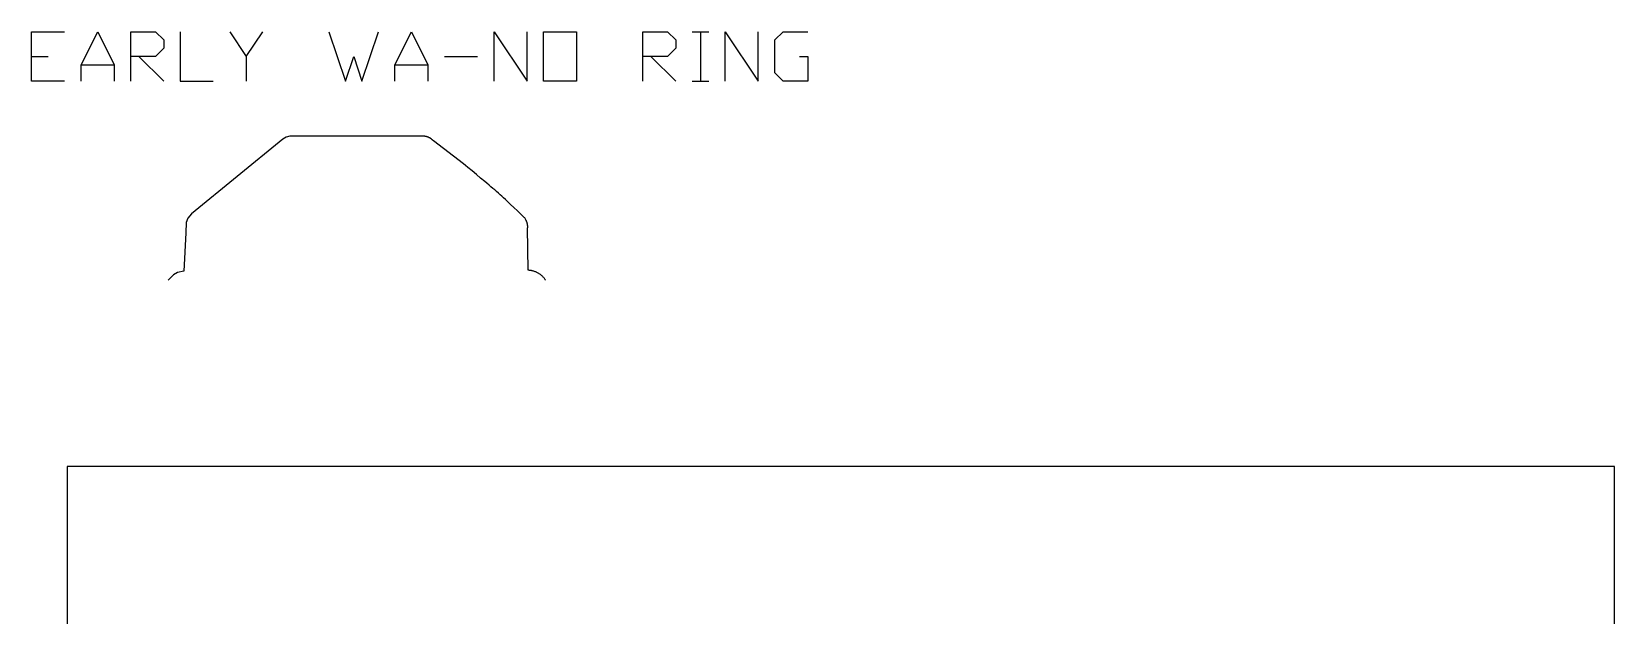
# Model space of a CAD drawing. Extents: x 0 to 9753, y 0 to 9976.
# Drawn here: x 5696 to 9753, y 5297 to 6793 of the extents above; entities that cross this region are included whole.
import ezdxf

# ---------------------------------------------------------------- set-up
doc = ezdxf.new("R2010")
doc.units = 0
doc.layers.add('Default_Layer', color=1, linetype='CONTINUOUS')

msp = doc.modelspace()

# ---------------------------------------------------------------- linework, layer by layer
at = {"layer": 'Default_Layer'}
for points in [[(5780.2, 6666.1), (5695.6, 6666.1), (5695.6, 6793.1), (5780.2, 6793.1)], [(5822.6, 6666.1), (5822.6, 6708.5), (5864.9, 6793.1), (5907.2, 6708.5), (5907.2, 6666.1)], [(5949.6, 6666.1), (5949.6, 6793.1), (6013.1, 6793.1), (6034.2, 6772), (6034.2, 6750.8), (6013.1, 6729.6), (5949.6, 6729.6)], [(6076.6, 6793.1), (6076.6, 6666.1), (6161.2, 6666.1)], [(6203.6, 6793.1), (6245.9, 6729.6), (6245.9, 6666.1)], [(6245.9, 6729.6), (6288.2, 6793.1)], [(6457.6, 6793.1), (6499.9, 6666.1), (6521.1, 6729.6), (6542.2, 6666.1), (6584.6, 6793.1)], [(6626.9, 6666.1), (6626.9, 6708.5), (6669.2, 6793.1), (6711.6, 6708.5), (6711.6, 6666.1)], [(6880.9, 6666.1), (6880.9, 6793.1), (6965.6, 6666.1), (6965.6, 6793.1)], [(7261.9, 6666.1), (7261.9, 6793.1), (7325.4, 6793.1), (7346.6, 6772), (7346.6, 6750.8), (7325.4, 6729.6), (7261.9, 6729.6)], [(7388.9, 6793.1), (7431.2, 6793.1)], [(7410.1, 6793.1), (7410.1, 6666.1)], [(7473.6, 6666.1), (7473.6, 6793.1), (7558.2, 6666.1), (7558.2, 6793.1)], [(7664.1, 6729.6), (7685.2, 6729.6), (7685.2, 6666.1), (7621.7, 6666.1), (7600.6, 6687.3), (7600.6, 6772), (7621.7, 6793.1), (7685.2, 6793.1)], [(5695.6, 6729.6), (5737.9, 6729.6)], [(5822.6, 6708.5), (5907.2, 6708.5)], [(5970.7, 6729.6), (6034.2, 6666.1)], [(6626.9, 6708.5), (6711.6, 6708.5)], [(6753.9, 6729.6), (6838.6, 6729.6)], [(7283.1, 6729.6), (7346.6, 6666.1)], [(7388.9, 6666.1), (7431.2, 6666.1)], [(7013, 6156), (7012.6, 6156.8), (7012.1, 6157.5), (7011.7, 6158.2), (7011.2, 6158.8), (7010.3, 6160.2), (7009.3, 6161.5), (7008.2, 6162.8), (7007.1, 6164.1), (7005.9, 6165.3), (7004.8, 6166.5), (7003.5, 6167.6), (7002.3, 6168.7), (7001, 6169.8), (6999.6, 6170.8), (6998.2, 6171.8), (6996.8, 6172.7), (6995.4, 6173.6), (6993.9, 6174.5), (6992.5, 6175.3), (6990.9, 6176.1), (6989.4, 6176.8), (6987.9, 6177.4), (6986.3, 6178.1), (6984.7, 6178.7), (6983.1, 6179.2), (6981.5, 6179.7), (6979.9, 6180.1), (6978.2, 6180.5), (6976.6, 6180.8), (6974.9, 6181.1), (6973.3, 6181.3), (6971.6, 6181.5), (6969.9, 6181.6), (6968.3, 6181.6), (6967, 6290.8), (6967.1, 6291.7), (6967.1, 6292.6), (6967.1, 6293.5), (6967.1, 6294.4), (6967.1, 6295.3), (6967, 6296.2), (6967, 6297.1), (6966.8, 6298), (6966.7, 6298.8), (6966.5, 6299.7), (6966.4, 6300.6), (6966.2, 6301.4), (6965.9, 6302.3), (6965.7, 6303.1), (6965.4, 6304), (6965.1, 6304.8), (6964.8, 6305.6), (6964.5, 6306.5), (6964.1, 6307.3), (6963.8, 6308.1), (6963.4, 6308.9), (6963, 6309.7), (6962.6, 6310.5), (6962.2, 6311.3), (6961.3, 6312.8), (6960.4, 6314.4), (6959.5, 6315.8), (6958.5, 6317.3), (6954, 6321.4), (6949.6, 6325.6), (6940.8, 6333.9), (6932, 6342.3), (6923.2, 6350.6), (6918.8, 6354.7), (6914.4, 6358.9), (6910, 6363), (6905.5, 6367.1), (6901.1, 6371.2), (6896.6, 6375.3), (6892.1, 6379.4), (6887.5, 6383.4), (6882.9, 6387.5), (6878.1, 6391.6), (6873.1, 6395.9), (6868, 6400.2), (6862.8, 6404.6), (6857.5, 6409), (6846.6, 6418), (6835.6, 6427.2), (6824.5, 6436.3), (6813.4, 6445.4), (6808, 6449.9), (6802.7, 6454.4), (6725.4, 6513.2), (6724.8, 6513.9), (6724.2, 6514.5), (6723.7, 6515.1), (6723.1, 6515.7), (6722.5, 6516.3), (6721.8, 6516.9), (6721.2, 6517.4), (6720.5, 6517.9), (6719.9, 6518.4), (6719.2, 6518.9), (6718.5, 6519.4), (6717.8, 6519.8), (6717.1, 6520.3), (6716.4, 6520.7), (6715.6, 6521.1), (6714.9, 6521.5), (6714.1, 6521.8), (6713.4, 6522.2), (6712.6, 6522.5), (6711.8, 6522.8), (6711.1, 6523.1), (6710.3, 6523.4), (6709.5, 6523.6), (6708.7, 6523.9), (6707.9, 6524.1), (6707.1, 6524.3), (6706.3, 6524.5), (6705.5, 6524.7), (6704.6, 6524.9), (6703.8, 6525), (6703, 6525.2), (6702.2, 6525.3), (6645.5, 6525.2), (6357.7, 6525.3), (6347.9, 6523.1), (6339.2, 6517.4), (6105.7, 6326.3), (6096.1, 6315.2), (6091.8, 6303.8), (6090.8, 6277.9), (6085.7, 6179.3), (6069.5, 6176.4), (6059, 6169.8), (6045.5, 6156.1)]]:
    msp.add_lwpolyline(points, dxfattribs=at)
for points in [[(7007.9, 6666.1), (7007.9, 6793.1), (7092.6, 6793.1), (7092.6, 6666.1), (7007.9, 6666.1)], [(5786.9, 1562.9), (9752.8, 1562.9), (9752.8, 5678.5), (5786.9, 5678.5), (5786.9, 1562.9)]]:
    msp.add_lwpolyline(points, close=True, dxfattribs=at)

doc.saveas('drawing.dxf')
